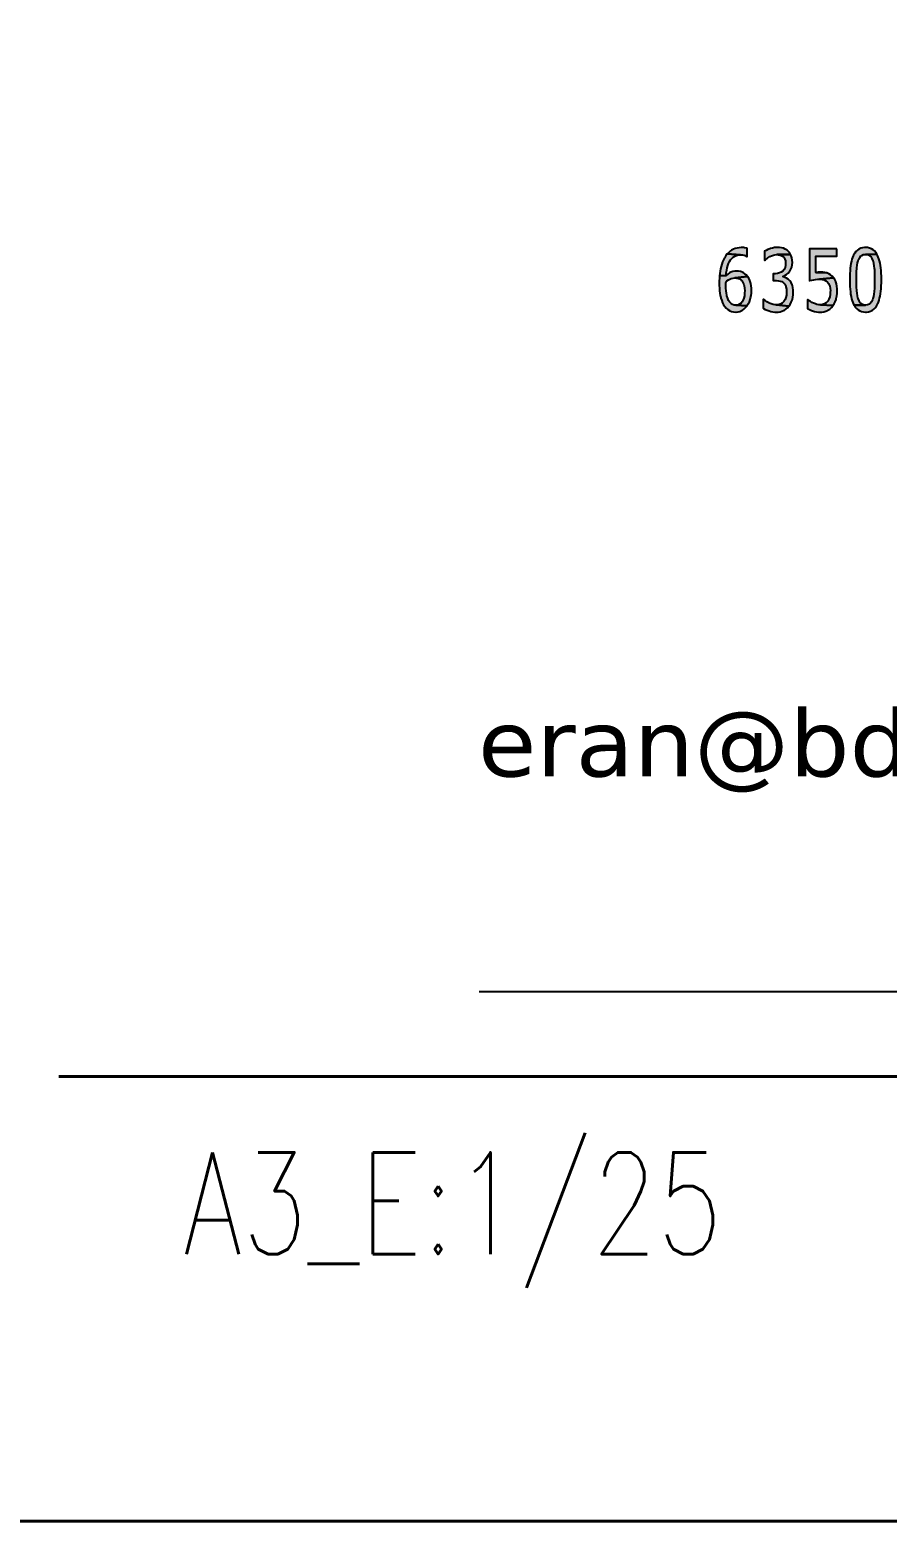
# Model space of a CAD drawing. Header units: inches. Extents: x 4017 to 5703, y -944 to 2840.
# Drawn here: x 5434.4 to 5493.5, y 1149.3 to 1252.2 of the extents above; entities that cross this region are included whole.
import ezdxf

# ---------------------------------------------------------------- set-up
doc = ezdxf.new("R2010")
doc.units = ezdxf.units.IN
doc.header["$MEASUREMENT"] = 0
doc.layers.add('A-dim-work', color=8, linetype='Continuous')
doc.layers.add('TEXT', color=14, linetype='Continuous')
doc.layers.add('A-VIEW-30', color=6, linetype='Continuous', lineweight=15)
doc.styles.add('CAMPOS-C', font='ROMANS', dxfattribs={"width": 0.75, "height": 2.2})
doc.styles.add('Tahoma', font='tahoma.ttf')

# ---------------------------------------------------------------- blocks, each defined once
blk = doc.blocks.new('A$C70B91C7D')
at = {"layer": 'TEXT', "true_color": 0x311916}
for points in [[(0.5984, -0.5562), (0.5972, -0.5558), (0.5928, -0.5548), (0.5903, -0.5545), (0.5858, -0.5543), (0.585, -0.5543), (0.5803, -0.5546), (0.5758, -0.5553), (0.5716, -0.5565), (0.5676, -0.5581), (0.5638, -0.5601), (0.561, -0.562), (0.5574, -0.5651), (0.554, -0.5685), (0.5838, -0.5703), (0.5877, -0.5705), (0.5919, -0.5714), (0.594, -0.5721), (0.5978, -0.574), (0.5984, -0.574)], [(0.6928, -0.5655), (0.6894, -0.5618), (0.6874, -0.5602), (0.6835, -0.5577), (0.6794, -0.5559), (0.6753, -0.5548), (0.6709, -0.5542), (0.6661, -0.554), (0.6635, -0.5541), (0.6592, -0.5545), (0.6548, -0.5554), (0.6503, -0.5566), (0.6494, -0.5569), (0.6446, -0.5587), (0.6405, -0.5606), (0.6371, -0.5626), (0.6371, -0.5822), (0.6381, -0.5822), (0.639, -0.5814), (0.6428, -0.5784), (0.6448, -0.577), (0.649, -0.5745), (0.6526, -0.5728), (0.6569, -0.5713), (0.6605, -0.5705), (0.6649, -0.5701), (0.6955, -0.5697)], [(0.7986, -0.5569), (0.7378, -0.5569), (0.7378, -0.6283), (0.7386, -0.6281), (0.7426, -0.6271), (0.7475, -0.6261), (0.7509, -0.6255), (0.7553, -0.6251), (0.7597, -0.6249), (0.7912, -0.6216), (0.7879, -0.618), (0.7845, -0.6152), (0.7806, -0.6127), (0.7766, -0.6111), (0.7756, -0.6108), (0.7521, -0.61), (0.7521, -0.5732), (0.7986, -0.5732)], [(0.8757, -0.5569), (0.8718, -0.5554), (0.8674, -0.5544), (0.8627, -0.5541), (0.8606, -0.5541), (0.856, -0.5548), (0.8519, -0.556), (0.848, -0.5578), (0.8445, -0.5603), (0.8414, -0.5634), (0.8385, -0.5671), (0.836, -0.5714), (0.8354, -0.5727), (0.8339, -0.5764), (0.8325, -0.5804), (0.8313, -0.5849), (0.8302, -0.5897), (0.8293, -0.5948), (0.8286, -0.6004), (0.8281, -0.6063), (0.8276, -0.6126), (0.8274, -0.6193), (0.8273, -0.6264), (0.8273, -0.628), (0.8275, -0.6349), (0.8277, -0.6414), (0.8282, -0.6475), (0.8288, -0.6534), (0.8295, -0.6588), (0.8305, -0.6639), (0.8316, -0.6686), (0.8328, -0.673), (0.8343, -0.677), (0.8359, -0.6806), (0.8372, -0.6832), (0.8627, -0.683), (0.8602, -0.6829), (0.8559, -0.6816), (0.8524, -0.6791), (0.8509, -0.6775), (0.8482, -0.6734), (0.8462, -0.6681), (0.8459, -0.6669), (0.8447, -0.6619), (0.8437, -0.6564), (0.8432, -0.6507), (0.8431, -0.6489), (0.8428, -0.644), (0.8426, -0.6386), (0.8425, -0.6327), (0.8424, -0.6264), (0.8424, -0.6238), (0.8425, -0.6179), (0.8427, -0.6123), (0.8429, -0.607), (0.8432, -0.602), (0.8434, -0.5999), (0.8441, -0.5939), (0.8451, -0.5887), (0.8463, -0.5841), (0.8473, -0.5812), (0.8497, -0.5766), (0.8526, -0.5731), (0.8542, -0.5718), (0.8581, -0.57), (0.8627, -0.5695), (0.8883, -0.5694), (0.8857, -0.5654), (0.8827, -0.5619), (0.8794, -0.5591)], [(0.5673, -0.5758), (0.5709, -0.5734), (0.5749, -0.5717), (0.5792, -0.5706), (0.5838, -0.5703), (0.554, -0.5685), (0.5509, -0.5723), (0.5482, -0.5766), (0.548, -0.577), (0.5457, -0.5814), (0.5437, -0.5861), (0.5419, -0.5911), (0.5404, -0.5964), (0.5391, -0.602), (0.5382, -0.6068), (0.5374, -0.612), (0.5368, -0.6174), (0.5514, -0.6166), (0.5519, -0.6108), (0.5527, -0.6048), (0.5539, -0.5993), (0.5554, -0.5942), (0.5571, -0.5897), (0.5591, -0.5856), (0.5615, -0.582), (0.564, -0.5789)], [(0.6983, -0.5775), (0.6969, -0.5726), (0.6955, -0.5697), (0.6649, -0.5701), (0.668, -0.5703), (0.6722, -0.571), (0.6746, -0.5719), (0.6785, -0.5744), (0.68, -0.5759), (0.6826, -0.5804), (0.6837, -0.5838), (0.6843, -0.5894), (0.6841, -0.5935), (0.683, -0.5987), (0.6809, -0.6031), (0.678, -0.6067), (0.6747, -0.6093), (0.6708, -0.6111), (0.6664, -0.6123), (0.6616, -0.6127), (0.6568, -0.6127), (0.6568, -0.6281), (0.6631, -0.6281), (0.6636, -0.6281), (0.6681, -0.6284), (0.6724, -0.6291), (0.676, -0.6305), (0.6797, -0.6331), (0.6823, -0.636), (0.6847, -0.6407), (0.6851, -0.642), (0.6861, -0.647), (0.6864, -0.6531), (0.6863, -0.6551), (0.6859, -0.6608), (0.6848, -0.6656), (0.683, -0.6702), (0.6803, -0.6746), (0.6801, -0.6749), (0.6767, -0.6782), (0.6727, -0.6805), (0.6722, -0.6806), (0.6678, -0.6819), (0.6635, -0.6823), (0.6918, -0.6854), (0.6946, -0.6812), (0.697, -0.6766), (0.699, -0.6716), (0.6993, -0.6706), (0.7005, -0.6655), (0.7012, -0.6601), (0.7015, -0.6544), (0.7013, -0.6492), (0.7006, -0.6438), (0.6994, -0.639), (0.6988, -0.6375), (0.6965, -0.6327), (0.6937, -0.6288), (0.6937, -0.6287), (0.6902, -0.6252), (0.6864, -0.6227), (0.6829, -0.6212), (0.6789, -0.6198), (0.6789, -0.6185), (0.6828, -0.617), (0.6866, -0.6147), (0.6901, -0.6115), (0.6933, -0.6075), (0.6935, -0.6073), (0.6961, -0.6028), (0.6979, -0.5981), (0.699, -0.5929), (0.6994, -0.5875), (0.6991, -0.5828)], [(0.8912, -0.5757), (0.8896, -0.5721), (0.8883, -0.5694), (0.8627, -0.5695), (0.8651, -0.5696), (0.8694, -0.5707), (0.873, -0.5731), (0.8743, -0.5746), (0.877, -0.5787), (0.8791, -0.5839), (0.8794, -0.585), (0.8806, -0.5898), (0.8815, -0.5953), (0.8822, -0.6014), (0.8824, -0.6037), (0.8827, -0.6088), (0.8829, -0.6142), (0.883, -0.62), (0.8831, -0.6262), (0.8831, -0.6293), (0.883, -0.6353), (0.8828, -0.6409), (0.8825, -0.6462), (0.8822, -0.6511), (0.882, -0.6526), (0.8813, -0.6585), (0.8803, -0.6639), (0.8791, -0.6684), (0.8782, -0.6711), (0.8759, -0.6758), (0.873, -0.6794), (0.8713, -0.6806), (0.8674, -0.6824), (0.8627, -0.683), (0.8372, -0.6832), (0.8398, -0.6872), (0.8428, -0.6906), (0.8461, -0.6934), (0.8497, -0.6956), (0.8537, -0.6972), (0.8581, -0.6981), (0.8627, -0.6984), (0.8651, -0.6983), (0.8696, -0.6977), (0.8737, -0.6965), (0.8776, -0.6946), (0.8811, -0.6921), (0.8842, -0.689), (0.8871, -0.6853), (0.8896, -0.6809), (0.8901, -0.6798), (0.8917, -0.6761), (0.893, -0.6721), (0.8942, -0.6676), (0.8953, -0.6628), (0.8962, -0.6576), (0.8969, -0.6521), (0.8975, -0.6462), (0.8979, -0.6399), (0.8981, -0.6332), (0.8982, -0.6262), (0.8982, -0.6248), (0.8981, -0.618), (0.8978, -0.6114), (0.8974, -0.6053), (0.8968, -0.5995), (0.896, -0.5941), (0.8951, -0.5889), (0.894, -0.5842), (0.8926, -0.5798)], [(0.5992, -0.6188), (0.5959, -0.6152), (0.5935, -0.6131), (0.5896, -0.6103), (0.5858, -0.6086), (0.5835, -0.6079), (0.5792, -0.6072), (0.5745, -0.607), (0.5707, -0.6072), (0.5663, -0.608), (0.5622, -0.6095), (0.5591, -0.6111), (0.5552, -0.6136), (0.5514, -0.6166), (0.5368, -0.6174), (0.5364, -0.6229), (0.5361, -0.6287), (0.5361, -0.6346), (0.5361, -0.6391), (0.5364, -0.6451), (0.5368, -0.6508), (0.5375, -0.6561), (0.5383, -0.6611), (0.5393, -0.6657), (0.5397, -0.6671), (0.5415, -0.6727), (0.5435, -0.6776), (0.5457, -0.682), (0.5484, -0.686), (0.5516, -0.6898), (0.5553, -0.6928), (0.5592, -0.6952), (0.5598, -0.6956), (0.5638, -0.6972), (0.5682, -0.6981), (0.5728, -0.6984), (0.5736, -0.6984), (0.5781, -0.6979), (0.5824, -0.6968), (0.5864, -0.6951), (0.5869, -0.6948), (0.5907, -0.6923), (0.5942, -0.6892), (0.5976, -0.6854), (0.5984, -0.6844), (0.5729, -0.6833), (0.5697, -0.6829), (0.5655, -0.6815), (0.5624, -0.6793), (0.559, -0.6753), (0.5571, -0.6724), (0.5551, -0.6678), (0.5533, -0.6619), (0.5531, -0.6608), (0.5522, -0.6562), (0.5515, -0.6509), (0.5511, -0.6451), (0.551, -0.6386), (0.5511, -0.6338), (0.5514, -0.6299), (0.553, -0.6286), (0.557, -0.6261), (0.561, -0.6242), (0.5624, -0.6237), (0.5668, -0.6226), (0.5712, -0.6223)], [(0.605, -0.6298), (0.6042, -0.6276), (0.602, -0.623), (0.5992, -0.6188), (0.5712, -0.6223), (0.5744, -0.6224), (0.5787, -0.6232), (0.5815, -0.6243), (0.5853, -0.6271), (0.5862, -0.6281), (0.5891, -0.6322), (0.5911, -0.637), (0.5919, -0.6399), (0.5926, -0.6452), (0.5929, -0.6513), (0.5928, -0.6558), (0.5922, -0.6618), (0.5911, -0.667), (0.5895, -0.6714), (0.5874, -0.6752), (0.5848, -0.6783), (0.5813, -0.6811), (0.5773, -0.6827), (0.5729, -0.6833), (0.5984, -0.6844), (0.601, -0.6802), (0.6033, -0.6756), (0.6052, -0.6703), (0.6061, -0.6669), (0.6072, -0.6617), (0.6078, -0.6563), (0.608, -0.6506), (0.6079, -0.6454), (0.6073, -0.6398), (0.6064, -0.6346)], [(0.7977, -0.6354), (0.7964, -0.631), (0.7962, -0.6305), (0.794, -0.6258), (0.7912, -0.6216), (0.7597, -0.6249), (0.7615, -0.625), (0.766, -0.6254), (0.7701, -0.6264), (0.7702, -0.6264), (0.7744, -0.6284), (0.7779, -0.6314), (0.7803, -0.6345), (0.7826, -0.6392), (0.7829, -0.6403), (0.7839, -0.6453), (0.7842, -0.6513), (0.7841, -0.6536), (0.7837, -0.6593), (0.7828, -0.6642), (0.7828, -0.6643), (0.7809, -0.6694), (0.7785, -0.6739), (0.7783, -0.6741), (0.7751, -0.6778), (0.7712, -0.6803), (0.7669, -0.6818), (0.7625, -0.6823), (0.79, -0.6841), (0.7927, -0.6799), (0.7949, -0.6752), (0.7968, -0.67), (0.7974, -0.6678), (0.7984, -0.6625), (0.7991, -0.6571), (0.7993, -0.6514), (0.7992, -0.6463), (0.7986, -0.6406)], [(0.6917, -0.6856), (0.6918, -0.6854), (0.6635, -0.6823), (0.6606, -0.6822), (0.6563, -0.6815), (0.652, -0.6802), (0.6477, -0.6784), (0.6466, -0.6779), (0.6422, -0.6754), (0.6383, -0.6728), (0.6352, -0.6702), (0.6341, -0.6702), (0.6341, -0.6899), (0.6352, -0.6905), (0.6389, -0.6925), (0.6432, -0.6943), (0.6478, -0.6959), (0.6513, -0.6968), (0.6556, -0.6977), (0.66, -0.6983), (0.6644, -0.6984), (0.6673, -0.6983), (0.6718, -0.6978), (0.676, -0.6967), (0.6799, -0.6952), (0.6809, -0.6947), (0.6848, -0.6923), (0.6885, -0.6892)], [(0.7864, -0.6885), (0.7895, -0.6848), (0.79, -0.6841), (0.7625, -0.6823), (0.7585, -0.6821), (0.7543, -0.6812), (0.7507, -0.68), (0.7463, -0.6782), (0.7431, -0.6767), (0.7392, -0.6744), (0.7378, -0.6735), (0.7343, -0.6708), (0.7332, -0.6708), (0.7332, -0.6905), (0.734, -0.691), (0.7378, -0.693), (0.742, -0.6947), (0.7466, -0.6962), (0.7491, -0.6968), (0.7535, -0.6977), (0.7579, -0.6983), (0.7623, -0.6984), (0.7653, -0.6983), (0.7697, -0.6977), (0.774, -0.6965), (0.7779, -0.6948), (0.7789, -0.6943), (0.7829, -0.6916)]]:
    blk.add_hatch(color=19, dxfattribs=at).paths.add_polyline_path(points)
blk.add_hatch(color=19, dxfattribs=at).paths.add_polyline_path([(0.7671, -0.6095), (0.7622, -0.6093), (0.7619, -0.6093), (0.7574, -0.6095), (0.7566, -0.6096), (0.7521, -0.61), (0.7756, -0.6108), (0.7716, -0.61)], flags=17)
at = {"layer": 'TEXT', "color": 19, "true_color": 0x311916}
blk.add_line((0, -2.2163), (4.3548, -2.2163), dxfattribs=at)
for points in [[(0.5858, -0.5543), (0.585, -0.5543), (0.5803, -0.5546), (0.5758, -0.5553), (0.5716, -0.5565), (0.5676, -0.5581), (0.5638, -0.5601), (0.561, -0.562), (0.5574, -0.5651), (0.554, -0.5685), (0.5838, -0.5703), (0.5877, -0.5705), (0.5919, -0.5714), (0.594, -0.5721), (0.5978, -0.574), (0.5984, -0.574), (0.5984, -0.5562), (0.5972, -0.5558), (0.5928, -0.5548), (0.5903, -0.5545)], [(0.6661, -0.554), (0.6635, -0.5541), (0.6592, -0.5545), (0.6548, -0.5554), (0.6503, -0.5566), (0.6494, -0.5569), (0.6446, -0.5587), (0.6405, -0.5606), (0.6371, -0.5626), (0.6371, -0.5822), (0.6381, -0.5822), (0.639, -0.5814), (0.6428, -0.5784), (0.6448, -0.577), (0.649, -0.5745), (0.6526, -0.5728), (0.6569, -0.5713), (0.6605, -0.5705), (0.6649, -0.5701), (0.6955, -0.5697), (0.6928, -0.5655), (0.6894, -0.5618), (0.6874, -0.5602), (0.6835, -0.5577), (0.6793, -0.5558), (0.6792, -0.5558), (0.6753, -0.5548), (0.6709, -0.5542)], [(0.7986, -0.5569), (0.7378, -0.5569), (0.7378, -0.6283), (0.7386, -0.6281), (0.7426, -0.6271), (0.7475, -0.6261), (0.7509, -0.6255), (0.7553, -0.6251), (0.7597, -0.6249), (0.7912, -0.6216), (0.7879, -0.618), (0.7845, -0.6152), (0.7806, -0.6127), (0.7766, -0.6111), (0.7756, -0.6108), (0.7521, -0.61), (0.7521, -0.5732), (0.7986, -0.5732)], [(0.8627, -0.5541), (0.8606, -0.5541), (0.856, -0.5548), (0.8519, -0.556), (0.848, -0.5578), (0.8445, -0.5603), (0.8414, -0.5634), (0.8385, -0.5671), (0.836, -0.5714), (0.8354, -0.5727), (0.8339, -0.5764), (0.8325, -0.5804), (0.8313, -0.5849), (0.8302, -0.5897), (0.8293, -0.5948), (0.8286, -0.6004), (0.8281, -0.6063), (0.8276, -0.6126), (0.8274, -0.6193), (0.8273, -0.6264), (0.8273, -0.628), (0.8275, -0.6349), (0.8277, -0.6414), (0.8282, -0.6475), (0.8288, -0.6534), (0.8295, -0.6588), (0.8305, -0.6639), (0.8316, -0.6686), (0.8328, -0.673), (0.8343, -0.677), (0.8359, -0.6806), (0.8372, -0.6832), (0.8627, -0.683), (0.8602, -0.6829), (0.8559, -0.6816), (0.8524, -0.6791), (0.8509, -0.6775), (0.8482, -0.6734), (0.8462, -0.6681), (0.8459, -0.6669), (0.8447, -0.6619), (0.8437, -0.6564), (0.8432, -0.6507), (0.8431, -0.6489), (0.8428, -0.644), (0.8426, -0.6386), (0.8425, -0.6327), (0.8424, -0.6264), (0.8424, -0.6238), (0.8425, -0.6179), (0.8427, -0.6123), (0.8429, -0.607), (0.8432, -0.602), (0.8434, -0.5999), (0.8441, -0.5939), (0.8451, -0.5887), (0.8463, -0.5841), (0.8473, -0.5812), (0.8497, -0.5766), (0.8526, -0.5731), (0.8542, -0.5718), (0.8581, -0.57), (0.8627, -0.5695), (0.8883, -0.5694), (0.8857, -0.5654), (0.8827, -0.5619), (0.8794, -0.5591), (0.8757, -0.5569), (0.8718, -0.5554), (0.8674, -0.5544)], [(0.554, -0.5685), (0.5509, -0.5723), (0.5482, -0.5766), (0.548, -0.577), (0.5457, -0.5814), (0.5437, -0.5861), (0.5419, -0.5911), (0.5404, -0.5964), (0.5391, -0.602), (0.5382, -0.6068), (0.5374, -0.612), (0.5368, -0.6174), (0.5514, -0.6166), (0.5519, -0.6108), (0.5527, -0.6048), (0.5539, -0.5993), (0.5554, -0.5942), (0.5571, -0.5897), (0.5591, -0.5856), (0.5615, -0.582), (0.564, -0.5789), (0.5673, -0.5758), (0.5709, -0.5734), (0.5749, -0.5717), (0.5792, -0.5706), (0.5838, -0.5703)], [(0.6955, -0.5697), (0.6649, -0.5701), (0.668, -0.5703), (0.6722, -0.571), (0.6746, -0.5719), (0.6785, -0.5744), (0.68, -0.5759), (0.6826, -0.5804), (0.6837, -0.5838), (0.6843, -0.5894), (0.6841, -0.5935), (0.683, -0.5987), (0.6809, -0.6031), (0.678, -0.6067), (0.6747, -0.6093), (0.6708, -0.6111), (0.6664, -0.6123), (0.6616, -0.6127), (0.6568, -0.6127), (0.6568, -0.6281), (0.6631, -0.6281), (0.6636, -0.6281), (0.6681, -0.6284), (0.6724, -0.6291), (0.676, -0.6305), (0.6797, -0.6331), (0.6823, -0.636), (0.6847, -0.6407), (0.6851, -0.642), (0.6861, -0.647), (0.6864, -0.6531), (0.6863, -0.6551), (0.6859, -0.6608), (0.6848, -0.6656), (0.683, -0.6702), (0.6803, -0.6746), (0.6801, -0.6749), (0.6767, -0.6782), (0.6727, -0.6805), (0.6722, -0.6806), (0.6678, -0.6819), (0.6635, -0.6823), (0.6918, -0.6854), (0.6946, -0.6812), (0.697, -0.6766), (0.699, -0.6716), (0.6993, -0.6706), (0.7005, -0.6655), (0.7012, -0.6601), (0.7015, -0.6544), (0.7013, -0.6492), (0.7006, -0.6438), (0.6994, -0.639), (0.6988, -0.6375), (0.6965, -0.6327), (0.6937, -0.6288), (0.6937, -0.6287), (0.6902, -0.6252), (0.6864, -0.6227), (0.6829, -0.6212), (0.6789, -0.6198), (0.6789, -0.6185), (0.6828, -0.617), (0.6866, -0.6147), (0.6901, -0.6115), (0.6933, -0.6075), (0.6935, -0.6073), (0.6961, -0.6028), (0.6979, -0.5981), (0.699, -0.5929), (0.6994, -0.5875), (0.6991, -0.5828), (0.6983, -0.5775), (0.6969, -0.5726)], [(0.8883, -0.5694), (0.8627, -0.5695), (0.8651, -0.5696), (0.8694, -0.5707), (0.873, -0.5731), (0.8743, -0.5746), (0.877, -0.5787), (0.8791, -0.5839), (0.8794, -0.585), (0.8806, -0.5898), (0.8815, -0.5953), (0.8822, -0.6014), (0.8824, -0.6037), (0.8827, -0.6088), (0.8829, -0.6142), (0.883, -0.62), (0.8831, -0.6262), (0.8831, -0.6293), (0.883, -0.6353), (0.8828, -0.6409), (0.8825, -0.6462), (0.8822, -0.6511), (0.882, -0.6526), (0.8813, -0.6585), (0.8803, -0.6639), (0.8791, -0.6684), (0.8782, -0.6711), (0.8759, -0.6758), (0.873, -0.6794), (0.8713, -0.6806), (0.8674, -0.6824), (0.8627, -0.683), (0.8372, -0.6832), (0.8398, -0.6872), (0.8428, -0.6906), (0.8461, -0.6934), (0.8497, -0.6956), (0.8537, -0.6972), (0.8581, -0.6981), (0.8627, -0.6984), (0.8651, -0.6983), (0.8696, -0.6977), (0.8737, -0.6965), (0.8776, -0.6946), (0.8811, -0.6921), (0.8842, -0.689), (0.8871, -0.6853), (0.8896, -0.6809), (0.8901, -0.6798), (0.8917, -0.6761), (0.893, -0.6721), (0.8942, -0.6676), (0.8953, -0.6628), (0.8962, -0.6576), (0.8969, -0.6521), (0.8975, -0.6462), (0.8979, -0.6399), (0.8981, -0.6332), (0.8982, -0.6262), (0.8982, -0.6248), (0.8981, -0.618), (0.8978, -0.6114), (0.8974, -0.6053), (0.8968, -0.5995), (0.896, -0.5941), (0.8951, -0.5889), (0.894, -0.5842), (0.8926, -0.5798), (0.8912, -0.5757), (0.8896, -0.5721)], [(0.5745, -0.607), (0.5707, -0.6072), (0.5663, -0.608), (0.5622, -0.6095), (0.5591, -0.6111), (0.5552, -0.6136), (0.5514, -0.6166), (0.5368, -0.6174), (0.5364, -0.6229), (0.5361, -0.6287), (0.5361, -0.6346), (0.5361, -0.6391), (0.5364, -0.6451), (0.5368, -0.6508), (0.5375, -0.6561), (0.5383, -0.6611), (0.5393, -0.6657), (0.5397, -0.6671), (0.5415, -0.6727), (0.5435, -0.6776), (0.5457, -0.682), (0.5483, -0.6858), (0.5484, -0.686), (0.5516, -0.6898), (0.5553, -0.6928), (0.5592, -0.6952), (0.5598, -0.6956), (0.5638, -0.6972), (0.5682, -0.6981), (0.5728, -0.6984), (0.5736, -0.6984), (0.5781, -0.6979), (0.5824, -0.6968), (0.5864, -0.6951), (0.5869, -0.6948), (0.5907, -0.6923), (0.5942, -0.6892), (0.5976, -0.6854), (0.5984, -0.6844), (0.5729, -0.6833), (0.5697, -0.6829), (0.5655, -0.6815), (0.5624, -0.6793), (0.559, -0.6753), (0.5571, -0.6724), (0.5551, -0.6678), (0.5533, -0.6619), (0.5531, -0.6608), (0.5522, -0.6562), (0.5515, -0.6509), (0.5511, -0.6451), (0.551, -0.6386), (0.5511, -0.6338), (0.5514, -0.6299), (0.553, -0.6286), (0.557, -0.6261), (0.561, -0.6242), (0.5624, -0.6237), (0.5668, -0.6226), (0.5712, -0.6223), (0.5992, -0.6188), (0.5959, -0.6152), (0.5935, -0.6131), (0.5896, -0.6103), (0.5858, -0.6086), (0.5835, -0.6079), (0.5792, -0.6072)], [(0.5992, -0.6188), (0.5712, -0.6223), (0.5744, -0.6224), (0.5787, -0.6232), (0.5815, -0.6243), (0.5853, -0.6271), (0.5862, -0.6281), (0.5891, -0.6322), (0.5911, -0.637), (0.5919, -0.6399), (0.5926, -0.6452), (0.5929, -0.6513), (0.5928, -0.6558), (0.5922, -0.6618), (0.5911, -0.667), (0.5895, -0.6714), (0.5874, -0.6752), (0.5848, -0.6783), (0.5813, -0.6811), (0.5773, -0.6827), (0.5729, -0.6833), (0.5984, -0.6844), (0.601, -0.6802), (0.6033, -0.6756), (0.6052, -0.6703), (0.6061, -0.6669), (0.6072, -0.6617), (0.6078, -0.6563), (0.608, -0.6506), (0.6079, -0.6454), (0.6073, -0.6398), (0.6064, -0.6346), (0.605, -0.6298), (0.6042, -0.6276), (0.602, -0.623)], [(0.7622, -0.6093), (0.7619, -0.6093), (0.7574, -0.6095), (0.7566, -0.6096), (0.7521, -0.61), (0.7756, -0.6108), (0.7716, -0.61), (0.7671, -0.6095)], [(0.7912, -0.6216), (0.7597, -0.6249), (0.7615, -0.625), (0.766, -0.6254), (0.7701, -0.6264), (0.7702, -0.6264), (0.7744, -0.6284), (0.7779, -0.6314), (0.7803, -0.6345), (0.7826, -0.6392), (0.7829, -0.6403), (0.7839, -0.6453), (0.7842, -0.6513), (0.7841, -0.6536), (0.7837, -0.6593), (0.7828, -0.6642), (0.7828, -0.6643), (0.7809, -0.6694), (0.7785, -0.6739), (0.7783, -0.6741), (0.7751, -0.6778), (0.7712, -0.6802), (0.7711, -0.6803), (0.7669, -0.6818), (0.7625, -0.6823), (0.79, -0.6841), (0.7927, -0.6799), (0.7949, -0.6752), (0.7968, -0.67), (0.7974, -0.6678), (0.7984, -0.6625), (0.7991, -0.6571), (0.7993, -0.6514), (0.7992, -0.6463), (0.7986, -0.6406), (0.7977, -0.6354), (0.7964, -0.631), (0.7962, -0.6305), (0.794, -0.6258)], [(0.6352, -0.6702), (0.6341, -0.6702), (0.6341, -0.6899), (0.6352, -0.6905), (0.6389, -0.6925), (0.6432, -0.6943), (0.6478, -0.6959), (0.6513, -0.6968), (0.6556, -0.6977), (0.66, -0.6983), (0.6644, -0.6984), (0.6673, -0.6983), (0.6718, -0.6978), (0.676, -0.6967), (0.6799, -0.6952), (0.6809, -0.6947), (0.6848, -0.6923), (0.6885, -0.6892), (0.6917, -0.6856), (0.6918, -0.6854), (0.6635, -0.6823), (0.6606, -0.6822), (0.6563, -0.6815), (0.652, -0.6802), (0.6477, -0.6784), (0.6466, -0.6779), (0.6422, -0.6754), (0.6383, -0.6728)], [(0.7343, -0.6708), (0.7332, -0.6708), (0.7332, -0.6905), (0.734, -0.691), (0.7378, -0.693), (0.742, -0.6947), (0.7466, -0.6962), (0.7491, -0.6968), (0.7535, -0.6977), (0.7579, -0.6983), (0.7623, -0.6984), (0.7653, -0.6983), (0.7697, -0.6977), (0.774, -0.6965), (0.7779, -0.6948), (0.7789, -0.6943), (0.7829, -0.6916), (0.7864, -0.6885), (0.7895, -0.6848), (0.79, -0.6841), (0.7625, -0.6823), (0.7585, -0.6821), (0.7543, -0.6812), (0.7507, -0.68), (0.7463, -0.6782), (0.7431, -0.6767), (0.7392, -0.6744), (0.7378, -0.6735)]]:
    blk.add_lwpolyline(points, close=True, dxfattribs=at)
at = {"layer": 'TEXT', "color": 19, "true_color": 0x311916, "style": 'Tahoma', "width": 1.2}
blk.add_text('eran@bdm-arc.com ', height=0.15, rotation=359.9999, dxfattribs=at).set_placement((-0.0027, -1.7358))

msp = doc.modelspace()

# ---------------------------------------------------------------- linework, layer by layer
at = {"layer": 'A-dim-work', "color": 6, "lineweight": 40, "ltscale": 20}
msp.add_lwpolyline([(4016.52, 1149.28), (4016.52, 1961.78), (5702.9, 1961.78), (5702.9, 1149.28)], close=True, dxfattribs=at)
msp.add_lwpolyline([(5436.37, 1179.95), (5702.9, 1179.95)], dxfattribs=at)

# ---------------------------------------------------------------- block references
at = {"layer": 'A-VIEW-30', "lineweight": 40, "xscale": 30.87765168342476, "yscale": 30.87765168342476, "zscale": 30.87765168342476}
msp.add_blockref('A$C70B91C7D', (5465.34, 1254.25), dxfattribs=at)

# ---------------------------------------------------------------- texts
at = {"layer": 'A-dim-work', "color": 6, "lineweight": 40, "ltscale": 20, "style": 'CAMPOS-C', "width": 0.75}
msp.add_text('A3_E:1/25', height=7.012, dxfattribs=at).set_placement((5444.93, 1167.71))

doc.saveas('drawing.dxf')
